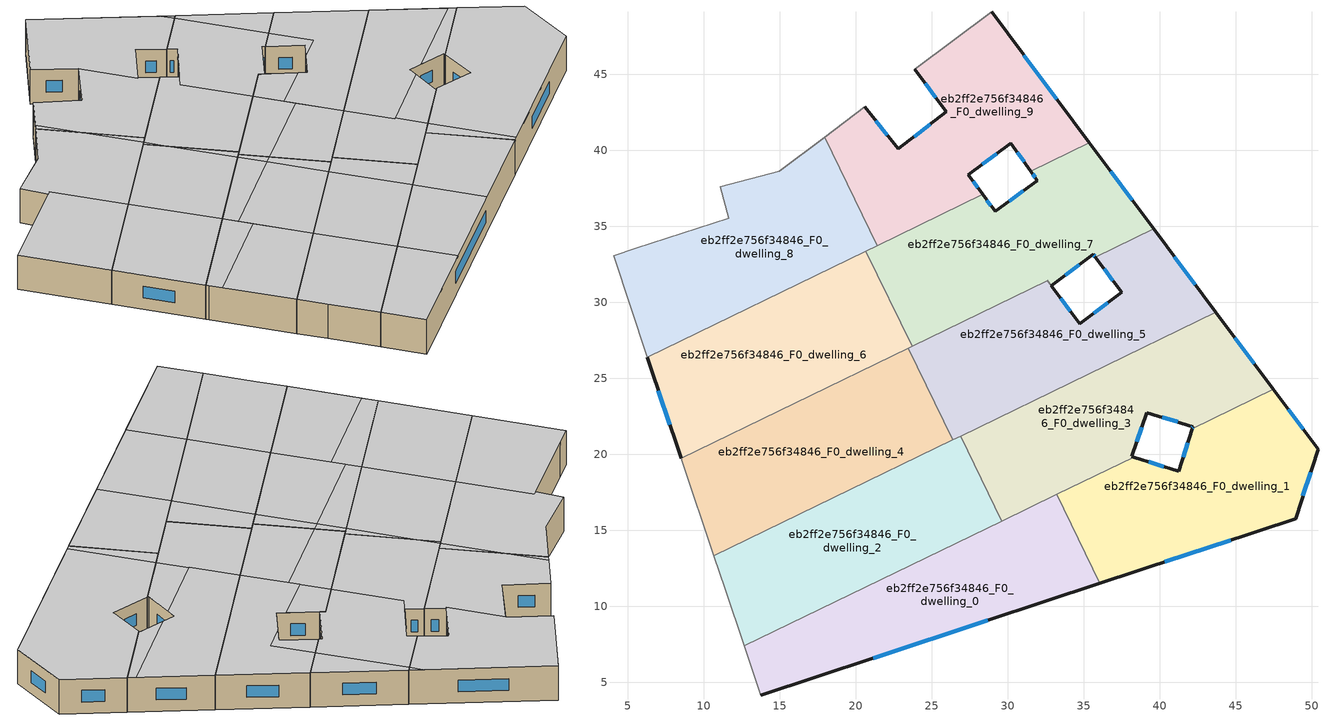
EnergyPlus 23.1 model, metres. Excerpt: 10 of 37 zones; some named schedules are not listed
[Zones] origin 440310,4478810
eb2ff2e756f34846_F0_dwelling_0
 floor ground (EU_floor_Construction): 33.23,17.38 36.07,11.53 13.75,4.17 12.67,7.4 z0
 wall outside (EU_wall_Construction): 13.75,4.17 36.07,11.53 z0:3
 wall to eb2ff2e756f34846_F0_dwelling_1 (EU_wall_Construction): 36.07,11.53 33.23,17.38 z0:3
 wall adiabatic (EU_wall_Construction): 12.67,7.4 13.75,4.17 z0:3
 wall to eb2ff2e756f34846_F0_dwelling_2 (EU_wall_Construction): 29.6,15.62 12.67,7.4 z0:3
 wall to eb2ff2e756f34846_F0_dwelling_3 (EU_wall_Construction): 33.23,17.38 29.6,15.62 z0:3
 window (EU_Window_Construction): 21.14,6.61 28.67,9.09 z0.99:2.01
 ceiling to eb2ff2e756f34846_F1_dwelling_5 (EU_floor_Construction): 36.06,11.53 33.23,17.38 27.26,14.48 29.03,9.21 z3
 ceiling to eb2ff2e756f34846_F1_dwelling_1 (EU_floor_Construction): 21.66,6.78 20.22,11.07 12.67,7.4 13.75,4.17 z3
 ceiling to eb2ff2e756f34846_F1_dwelling_3 (EU_floor_Construction): 29.03,9.21 27.26,14.48 20.22,11.07 21.66,6.78 z3
eb2ff2e756f34846_F0_dwelling_1
 floor ground (EU_floor_Construction): 47.47,24.29 50.41,20.36 48.93,15.77 36.07,11.53 33.23,17.38 38.28,19.83 41.26,18.9 42.12,21.69 z0
 wall outside (EU_wall_Construction): 42.12,21.69 41.26,18.9 38.28,19.83 / 36.07,11.53 48.93,15.77 50.41,20.36 47.47,24.29 z0:3
 wall to eb2ff2e756f34846_F0_dwelling_3 (EU_wall_Construction): 47.47,24.29 42.12,21.69 / 38.28,19.83 33.23,17.38 z0:3
 window (EU_Window_Construction): 40.27,19.21 39.26,19.52 / 41.84,20.77 41.55,19.83 / 49.43,21.66 48.44,22.99 / 49.42,17.29 49.92,18.84 / 40.33,12.94 44.66,14.37 z0.99:2.01
 ceiling to eb2ff2e756f34846_F1_dwelling_8 (EU_floor_Construction): 48.93,15.78 50.4,20.36 47.47,24.29 42.12,21.69 41.26,18.9 38.28,19.83 34.31,17.9 36.41,11.64 z3
 ceiling to eb2ff2e756f34846_F1_dwelling_5 (EU_floor_Construction): 36.41,11.64 34.31,17.9 33.23,17.38 36.06,11.53 36.32,11.61 z3
eb2ff2e756f34846_F0_dwelling_2
 floor ground (EU_floor_Construction): 26.89,21.2 29.6,15.62 12.67,7.4 11.42,11.14 10.67,13.33 z0
 wall to eb2ff2e756f34846_F0_dwelling_3 (EU_wall_Construction): 29.6,15.62 26.89,21.2 z0:3
 wall adiabatic (EU_wall_Construction): 10.67,13.33 11.42,11.14 12.67,7.4 z0:3
 wall to eb2ff2e756f34846_F0_dwelling_4 (EU_wall_Construction): 26.37,20.95 10.67,13.33 z0:3
 wall to eb2ff2e756f34846_F0_dwelling_5 (EU_wall_Construction): 26.89,21.2 26.37,20.95 z0:3
 ceiling to eb2ff2e756f34846_F1_dwelling_3 (EU_floor_Construction): 27.26,14.48 25.27,20.41 18.23,17 20.22,11.07 z3
 ceiling adiabatic (EU_roof_Construction): 20.22,11.07 18.23,17 21.82,18.74 10.67,13.33 11.42,11.14 12.67,7.4 22.44,12.14 z3
 ceiling to eb2ff2e756f34846_F1_dwelling_5 (EU_floor_Construction): 29.6,15.62 26.89,21.2 25.27,20.41 27.26,14.48 z3
eb2ff2e756f34846_F0_dwelling_3
 floor ground (EU_floor_Construction): 43.69,29.35 47.47,24.29 42.12,21.69 42.17,21.83 39.16,22.76 38.14,19.87 38.28,19.83 29.6,15.62 26.89,21.2 z0
 wall outside (EU_wall_Construction): 38.28,19.83 38.14,19.87 39.16,22.76 42.17,21.83 42.12,21.69 / 47.47,24.29 43.69,29.35 z0:3
 wall to eb2ff2e756f34846_F0_dwelling_5 (EU_wall_Construction): 43.69,29.35 26.89,21.2 z0:3
 window (EU_Window_Construction): 38.48,20.83 38.82,21.8 / 46.22,25.97 44.94,27.67 / 42.15,21.79 42.14,21.74 / 40.15,22.45 41.17,22.14 z0.99:2.01
 ceiling to eb2ff2e756f34846_F1_dwelling_7 (EU_floor_Construction): 47.09,24.8 43.69,29.35 32.22,23.79 33.43,20.21 38.91,22.05 39.16,22.76 40.13,22.46 z3
 ceiling to eb2ff2e756f34846_F1_dwelling_8 (EU_floor_Construction): 47.47,24.29 47.09,24.8 40.13,22.46 42.17,21.83 42.12,21.69 z3; 38.28,19.83 38.14,19.87 38.91,22.05 33.52,20.24 34.31,17.9 z3
 ceiling to eb2ff2e756f34846_F1_dwelling_5 (EU_floor_Construction): 34.31,17.9 33.52,20.24 33.43,20.21 32.22,23.79 26.89,21.2 29.6,15.62 z3
eb2ff2e756f34846_F0_dwelling_4
 floor ground (EU_floor_Construction): 23.44,26.99 26.37,20.95 10.67,13.33 8.59,19.51 8.51,19.75 z0
 wall to eb2ff2e756f34846_F0_dwelling_5 (EU_wall_Construction): 26.37,20.95 23.44,26.99 z0:3
 wall adiabatic (EU_wall_Construction): 8.51,19.75 8.59,19.51 10.67,13.33 z0:3
 wall to eb2ff2e756f34846_F0_dwelling_6 (EU_wall_Construction): 23.44,26.99 8.51,19.75 z0:3
 ceiling to eb2ff2e756f34846_F1_dwelling_3 (EU_floor_Construction): 25.27,20.41 23.81,24.75 16.45,22.27 18.23,17 z3
 ceiling to eb2ff2e756f34846_F1_dwelling_0 (EU_floor_Construction): 16.79,21.26 16.07,23.42 8.51,19.75 8.59,19.52 8.89,18.61 z3
 ceiling to eb2ff2e756f34846_F1_dwelling_1 (EU_floor_Construction): 18.23,17 16.79,21.26 8.89,18.61 10.67,13.33 z3
 ceiling to eb2ff2e756f34846_F1_dwelling_2 (EU_floor_Construction): 23.81,24.75 23.11,26.83 16.07,23.42 16.45,22.27 z3
 ceiling to eb2ff2e756f34846_F1_dwelling_4 (EU_floor_Construction): 24.42,24.98 23.44,26.99 23.11,26.83 23.8,24.78 z3
 ceiling to eb2ff2e756f34846_F1_dwelling_5 (EU_floor_Construction): 26.37,20.95 24.42,24.98 23.8,24.78 25.27,20.41 z3
eb2ff2e756f34846_F0_dwelling_5
 floor ground (EU_floor_Construction): 39.6,34.83 43.69,29.35 26.37,20.95 23.44,26.99 32.61,31.44 32.86,31.11 34.74,28.6 37.48,30.66 35.76,32.97 z0
 wall outside (EU_wall_Construction): 35.76,32.97 37.48,30.66 34.74,28.6 32.86,31.11 / 43.69,29.35 39.6,34.83 z0:3
 wall to eb2ff2e756f34846_F0_dwelling_7 (EU_wall_Construction): 39.6,34.83 35.76,32.97 / 32.86,31.11 32.61,31.44 23.71,27.12 z0:3
 wall to eb2ff2e756f34846_F0_dwelling_6 (EU_wall_Construction): 23.71,27.12 23.44,26.99 z0:3
 window (EU_Window_Construction): 34.12,29.43 33.49,30.27 / 36.57,29.98 35.65,29.28 / 36.33,32.21 36.91,31.43 / 42.33,31.17 40.95,33.02 z0.99:2.01
 ceiling to eb2ff2e756f34846_F1_dwelling_7 (EU_floor_Construction): 43.69,29.35 39.6,34.83 37.3,33.72 38.37,30.52 36.43,29.87 34.74,28.6 34.32,29.16 30.81,27.98 32.22,23.79 z3
 ceiling to eb2ff2e756f34846_F1_dwelling_4 (EU_floor_Construction): 31.07,27.22 30.07,30.21 23.44,26.99 24.42,24.98 z3
 ceiling to eb2ff2e756f34846_F1_dwelling_6 (EU_floor_Construction): 38.37,30.52 37.3,33.72 35.76,32.97 37.48,30.66 36.43,29.87 z3; 34.32,29.16 32.61,31.44 30.07,30.21 30.81,27.98 z3
 ceiling to eb2ff2e756f34846_F1_dwelling_5 (EU_floor_Construction): 32.22,23.79 31.07,27.22 24.42,24.98 26.37,20.95 z3
eb2ff2e756f34846_F0_dwelling_6
 floor ground (EU_floor_Construction): 20.67,33.38 23.71,27.12 8.51,19.75 6.29,26.4 z0
 wall outside (EU_wall_Construction): 6.29,26.4 8.51,19.75 z0:3
 wall to eb2ff2e756f34846_F0_dwelling_7 (EU_wall_Construction): 23.71,27.12 20.67,33.38 z0:3
 wall to eb2ff2e756f34846_F0_dwelling_8 (EU_wall_Construction): 20.67,33.38 6.29,26.4 z0:3
 window (EU_Window_Construction): 7.02,24.2 7.77,21.95 z0.99:2.01
 ceiling to eb2ff2e756f34846_F1_dwelling_0 (EU_floor_Construction): 16.07,23.42 13.83,30.06 6.29,26.4 8.51,19.75 z3
 ceiling to eb2ff2e756f34846_F1_dwelling_2 (EU_floor_Construction): 23.11,26.83 21.43,31.81 20.67,33.38 13.83,30.06 16.07,23.42 z3
 ceiling to eb2ff2e756f34846_F1_dwelling_4 (EU_floor_Construction): 23.71,27.12 21.43,31.81 23.11,26.83 z3
eb2ff2e756f34846_F0_dwelling_7
 floor ground (EU_floor_Construction): 35.36,40.51 39.6,34.83 35.76,32.97 35.62,33.16 32.86,31.11 32.61,31.44 23.71,27.12 20.67,33.38 28.34,37.1 29.16,35.99 31.95,38.01 31.51,38.64 z0
 wall outside (EU_wall_Construction): 31.51,38.64 31.95,38.01 29.16,35.99 28.34,37.1 / 39.6,34.83 35.36,40.51 / 32.86,31.11 35.62,33.16 35.76,32.97 z0:3
 wall to eb2ff2e756f34846_F0_dwelling_9 (EU_wall_Construction): 35.36,40.51 31.51,38.64 / 28.34,37.1 21.42,33.74 z0:3
 wall to eb2ff2e756f34846_F0_dwelling_8 (EU_wall_Construction): 21.42,33.74 20.67,33.38 z0:3
 window (EU_Window_Construction): 28.89,36.36 28.62,36.73 / 31.03,37.34 30.09,36.66 / 31.65,38.43 31.8,38.22 / 38.19,36.71 36.77,38.63 / 35.66,33.1 35.71,33.03 / 33.78,31.79 34.7,32.48 z0.99:2.01
 ceiling to eb2ff2e756f34846_F1_dwelling_4 (EU_floor_Construction): 30.07,30.21 28.33,35.38 31.18,37.45 29.16,35.99 28.34,37.1 20.87,33.48 21.43,31.81 23.71,27.12 z3
 ceiling to eb2ff2e756f34846_F1_dwelling_6 (EU_floor_Construction): 35.76,32.97 37.3,33.72 35.06,40.36 31.51,38.64 31.95,38.01 28.33,35.38 30.07,30.21 32.61,31.44 32.86,31.11 35.62,33.17 z3
 ceiling to eb2ff2e756f34846_F1_dwelling_2 (EU_floor_Construction): 21.43,31.81 20.87,33.48 20.67,33.38 z3
 ceiling to eb2ff2e756f34846_F1_dwelling_7 (EU_floor_Construction): 39.6,34.83 35.36,40.51 35.06,40.36 37.3,33.72 z3
eb2ff2e756f34846_F0_dwelling_8
 floor ground (EU_floor_Construction): 17.96,40.88 21.42,33.74 6.29,26.4 4.07,33.06 5.54,33.55 11.66,35.54 11.1,37.6 14.97,38.62 z0
 wall adiabatic (EU_wall_Construction): 17.96,40.88 14.97,38.62 11.1,37.6 11.66,35.54 5.54,33.55 4.07,33.06 6.29,26.4 z0:3
 wall to eb2ff2e756f34846_F0_dwelling_9 (EU_wall_Construction): 21.42,33.74 17.96,40.88 z0:3
 ceiling to eb2ff2e756f34846_F1_dwelling_2 (EU_floor_Construction): 20.87,33.48 19.36,37.99 17.96,40.88 14.97,38.62 11.1,37.6 11.66,35.54 11.96,35.64 13.83,30.06 z3
 ceiling to eb2ff2e756f34846_F1_dwelling_0 (EU_floor_Construction): 13.83,30.06 11.96,35.64 11.66,35.54 5.54,33.55 4.07,33.06 6.29,26.4 z3
 ceiling to eb2ff2e756f34846_F1_dwelling_4 (EU_floor_Construction): 21.42,33.74 19.36,37.99 20.87,33.48 z3
eb2ff2e756f34846_F0_dwelling_9
 floor ground (EU_floor_Construction): 28.94,49.11 35.36,40.51 31.51,38.64 30.2,40.48 27.4,38.39 28.34,37.1 21.42,33.74 17.96,40.88 20.59,42.86 22.78,40.09 25.95,42.54 23.89,45.35 z0
 wall outside (EU_wall_Construction): 23.89,45.35 25.95,42.54 22.78,40.09 20.59,42.86 / 35.36,40.51 28.94,49.11 / 28.34,37.1 27.4,38.39 30.2,40.48 31.51,38.64 z0:3
 wall adiabatic (EU_wall_Construction): 28.94,49.11 23.89,45.35 / 20.59,42.86 17.96,40.88 z0:3
 window (EU_Window_Construction): 24.57,44.42 25.27,43.47 / 33.23,43.36 31.07,46.26 / 30.63,39.87 31.07,39.25 / 28.33,39.08 29.27,39.79 / 28.03,37.53 27.71,37.96 / 22.06,41.01 21.32,41.95 / 24.9,41.73 23.83,40.91 z0.99:2.01
 ceiling to eb2ff2e756f34846_F1_dwelling_6 (EU_floor_Construction): 35.06,40.36 34.73,41.36 28.94,49.11 23.89,45.35 25.89,42.62 25.95,42.54 25.93,42.53 27.33,38.34 27.4,38.39 30.2,40.48 31.51,38.64 z3
 ceiling to eb2ff2e756f34846_F1_dwelling_4 (EU_floor_Construction): 28.34,37.1 27.4,38.39 27.33,38.34 25.93,42.53 22.78,40.09 20.59,42.86 18.3,41.13 19.36,37.99 21.42,33.74 z3
 ceiling to eb2ff2e756f34846_F1_dwelling_7 (EU_floor_Construction): 35.36,40.51 34.73,41.36 35.06,40.36 z3
 ceiling to eb2ff2e756f34846_F1_dwelling_2 (EU_floor_Construction): 19.36,37.99 18.3,41.13 17.96,40.88 z3
[Building]
EU S2 Campaign: North Axis=0; Terrain=City; Solar Distribution=FullExterior
[Site:Location]
Madrid: Latitude=40.5; Longitude=-3.5; Time Zone=1; Elevation=609
[SizingPeriod:WeatherFileDays]
AnnualSizingPeriod: Begin Month=1; Begin Day of Month=1; End Month=12; End Day of Month=31; Day of Week for Start Day=Monday; Use Weather File Daylight Saving Period=No; Use Weather File Rain and Snow Indicators=No
[MATERIAL]
EU_InternalMass_Material: Roughness=MediumRough; Thickness=0.1; Conductivity=1; Density=1800; Specific Heat=900; Thermal Absorptance=0.9; Solar Absorptance=0.7; Visible Absorptance=0.7
[MATERIAL:NOMASS] Roughness=MediumRough; Thermal Absorptance=0.9; Solar Absorptance=0.7; Visible Absorptance=0.7
Name | Thermal Resistance
EU_wall_NoMass | 0.609216
EU_roof_NoMass | 0.513268
EU_floor_NoMass | 0.568163
[WINDOWMATERIAL:SIMPLEGLAZINGSYSTEM]
EU_Window_SimpleGlazing: UFactor=5.50606; Solar Heat Gain Coefficient=0.85; Visible Transmittance=0.85
[CONSTRUCTION]
EU_wall_Construction: EU_wall_NoMass
EU_roof_Construction: EU_roof_NoMass
EU_floor_Construction: EU_floor_NoMass
EU_InternalMass_Construction: EU_InternalMass_Material
EU_Window_Construction: EU_Window_SimpleGlazing
[ZONE] Type=1; Multiplier=1; Ceiling Height=autocalculate; Floor Area=autocalculate; Part of Total Floor Area=Yes
Name | Volume
eb2ff2e756f34846_F0_dwelling_0 | 343.02
eb2ff2e756f34846_F0_dwelling_1 | 343.04
eb2ff2e756f34846_F0_dwelling_2 | 342.973
eb2ff2e756f34846_F0_dwelling_3 | 342.991
eb2ff2e756f34846_F0_dwelling_4; eb2ff2e756f34846_F0_dwelling_6 | 343.023
eb2ff2e756f34846_F0_dwelling_5 | 341.673
eb2ff2e756f34846_F0_dwelling_7 | 344.37
eb2ff2e756f34846_F0_dwelling_8 | 342.995
eb2ff2e756f34846_F0_dwelling_9 | 343.015
[INTERNALMASS] Construction=EU_InternalMass_Construction
Name | Zone or ZoneList | Surface Area
eb2ff2e756f34846_F0_dwelling_0_EU_InternalMass | eb2ff2e756f34846_F0_dwelling_0 | 114.34
eb2ff2e756f34846_F0_dwelling_1_EU_InternalMass | eb2ff2e756f34846_F0_dwelling_1 | 114.347
eb2ff2e756f34846_F0_dwelling_2_EU_InternalMass | eb2ff2e756f34846_F0_dwelling_2 | 114.324
eb2ff2e756f34846_F0_dwelling_3_EU_InternalMass | eb2ff2e756f34846_F0_dwelling_3 | 114.33
eb2ff2e756f34846_F0_dwelling_4_EU_InternalMass | eb2ff2e756f34846_F0_dwelling_4 | 114.341
eb2ff2e756f34846_F0_dwelling_5_EU_InternalMass | eb2ff2e756f34846_F0_dwelling_5 | 113.906
eb2ff2e756f34846_F0_dwelling_6_EU_InternalMass | eb2ff2e756f34846_F0_dwelling_6 | 114.341
eb2ff2e756f34846_F0_dwelling_7_EU_InternalMass | eb2ff2e756f34846_F0_dwelling_7 | 114.79
eb2ff2e756f34846_F0_dwelling_8_EU_InternalMass | eb2ff2e756f34846_F0_dwelling_8 | 114.332
eb2ff2e756f34846_F0_dwelling_9_EU_InternalMass | eb2ff2e756f34846_F0_dwelling_9 | 114.338
[OTHEREQUIPMENT] Fuel Type=Electricity; Design Level Calculation Method=Watts/Area; Power per Zone Floor Area=1; Fraction Latent=0; Fraction Radiant=0; Fraction Lost=0; Carbon Dioxide Generation Rate=0; EndUse Subcategory=EU_Step8_InternalGains
Name | Zone or ZoneList or Space or SpaceList | Schedule
EU_Step8_InternalGain_eb2ff2e756f34846_F0_dwelling_0_f000 | eb2ff2e756f34846_F0_dwelling_0 | EU_Step8_GainSchedule_eb2ff2e756f34846_F0_dwelling_0_f000
EU_Step8_InternalGain_eb2ff2e756f34846_F0_dwelling_1_f000 | eb2ff2e756f34846_F0_dwelling_1 | EU_Step8_GainSchedule_eb2ff2e756f34846_F0_dwelling_1_f000
EU_Step8_InternalGain_eb2ff2e756f34846_F0_dwelling_2_f000 | eb2ff2e756f34846_F0_dwelling_2 | EU_Step8_GainSchedule_eb2ff2e756f34846_F0_dwelling_2_f000
EU_Step8_InternalGain_eb2ff2e756f34846_F0_dwelling_3_f000 | eb2ff2e756f34846_F0_dwelling_3 | EU_Step8_GainSchedule_eb2ff2e756f34846_F0_dwelling_3_f000
EU_Step8_InternalGain_eb2ff2e756f34846_F0_dwelling_4_f000 | eb2ff2e756f34846_F0_dwelling_4 | EU_Step8_GainSchedule_eb2ff2e756f34846_F0_dwelling_4_f000
EU_Step8_InternalGain_eb2ff2e756f34846_F0_dwelling_5_f000 | eb2ff2e756f34846_F0_dwelling_5 | EU_Step8_GainSchedule_eb2ff2e756f34846_F0_dwelling_5_f000
EU_Step8_InternalGain_eb2ff2e756f34846_F0_dwelling_6_f000 | eb2ff2e756f34846_F0_dwelling_6 | EU_Step8_GainSchedule_eb2ff2e756f34846_F0_dwelling_6_f000
EU_Step8_InternalGain_eb2ff2e756f34846_F0_dwelling_7_f000 | eb2ff2e756f34846_F0_dwelling_7 | EU_Step8_GainSchedule_eb2ff2e756f34846_F0_dwelling_7_f000
EU_Step8_InternalGain_eb2ff2e756f34846_F0_dwelling_8_f000 | eb2ff2e756f34846_F0_dwelling_8 | EU_Step8_GainSchedule_eb2ff2e756f34846_F0_dwelling_8_f000
EU_Step8_InternalGain_eb2ff2e756f34846_F0_dwelling_9_f000 | eb2ff2e756f34846_F0_dwelling_9 | EU_Step8_GainSchedule_eb2ff2e756f34846_F0_dwelling_9_f000
[ZONEVENTILATION:DESIGNFLOWRATE] Schedule=EU_AlwaysOn; Design Flow Rate Calculation Method=AirChanges/Hour; Air Changes per Hour=0.752966; Ventilation Type=Natural; Fan Pressure Rise=0; Fan Total Efficiency=1; Constant Term Coefficient=1; Temperature Term Coefficient=0; Velocity Term Coefficient=0; Velocity Squared Term Coefficient=0; Minimum Indoor Temperature=-100; Maximum Indoor Temperature=100; Delta Temperature=-100; Minimum Outdoor Temperature=-100; Maximum Outdoor Temperature=100; Maximum Wind Speed=40
Name | Zone or ZoneList or Space or SpaceList
EU_ConstantAir_eb2ff2e756f34846_F0_dwelling_0 | eb2ff2e756f34846_F0_dwelling_0
EU_ConstantAir_eb2ff2e756f34846_F0_dwelling_1 | eb2ff2e756f34846_F0_dwelling_1
EU_ConstantAir_eb2ff2e756f34846_F0_dwelling_2 | eb2ff2e756f34846_F0_dwelling_2
EU_ConstantAir_eb2ff2e756f34846_F0_dwelling_3 | eb2ff2e756f34846_F0_dwelling_3
EU_ConstantAir_eb2ff2e756f34846_F0_dwelling_4 | eb2ff2e756f34846_F0_dwelling_4
EU_ConstantAir_eb2ff2e756f34846_F0_dwelling_5 | eb2ff2e756f34846_F0_dwelling_5
EU_ConstantAir_eb2ff2e756f34846_F0_dwelling_6 | eb2ff2e756f34846_F0_dwelling_6
EU_ConstantAir_eb2ff2e756f34846_F0_dwelling_7 | eb2ff2e756f34846_F0_dwelling_7
EU_ConstantAir_eb2ff2e756f34846_F0_dwelling_8 | eb2ff2e756f34846_F0_dwelling_8
EU_ConstantAir_eb2ff2e756f34846_F0_dwelling_9 | eb2ff2e756f34846_F0_dwelling_9
[HVACTEMPLATE:THERMOSTAT] Constant Heating Setpoint=20; Constant Cooling Setpoint=50
EU_HeatOnly_eb2ff2e756f34846_F0_dwelling_0; EU_HeatOnly_eb2ff2e756f34846_F0_dwelling_1; EU_HeatOnly_eb2ff2e756f34846_F0_dwelling_2; EU_HeatOnly_eb2ff2e756f34846_F0_dwelling_3; EU_HeatOnly_eb2ff2e756f34846_F0_dwelling_4; EU_HeatOnly_eb2ff2e756f34846_F0_dwelling_5; EU_HeatOnly_eb2ff2e756f34846_F0_dwelling_6; EU_HeatOnly_eb2ff2e756f34846_F0_dwelling_7; EU_HeatOnly_eb2ff2e756f34846_F0_dwelling_8; EU_HeatOnly_eb2ff2e756f34846_F0_dwelling_9; EU_HeatOnly_eb2ff2e756f34846_F1_dwelling_0; EU_HeatOnly_eb2ff2e756f34846_F1_dwelling_1; EU_HeatOnly_eb2ff2e756f34846_F1_dwelling_2; EU_HeatOnly_eb2ff2e756f34846_F1_dwelling_3; EU_HeatOnly_eb2ff2e756f34846_F1_dwelling_4; EU_HeatOnly_eb2ff2e756f34846_F1_dwelling_5; EU_HeatOnly_eb2ff2e756f34846_F1_dwelling_6; EU_HeatOnly_eb2ff2e756f34846_F1_dwelling_7; EU_HeatOnly_eb2ff2e756f34846_F1_dwelling_8; EU_HeatOnly_eb2ff2e756f34846_F2_dwelling_0; EU_HeatOnly_eb2ff2e756f34846_F2_dwelling_1; EU_HeatOnly_eb2ff2e756f34846_F2_dwelling_2; EU_HeatOnly_eb2ff2e756f34846_F2_dwelling_3; EU_HeatOnly_eb2ff2e756f34846_F2_dwelling_4; EU_HeatOnly_eb2ff2e756f34846_F2_dwelling_5; EU_HeatOnly_eb2ff2e756f34846_F2_dwelling_6; EU_HeatOnly_eb2ff2e756f34846_F2_dwelling_7; EU_HeatOnly_eb2ff2e756f34846_F2_dwelling_8; EU_HeatOnly_eb2ff2e756f34846_F3_dwelling_0; EU_HeatOnly_eb2ff2e756f34846_F3_dwelling_1; EU_HeatOnly_eb2ff2e756f34846_F3_dwelling_2; EU_HeatOnly_eb2ff2e756f34846_F3_dwelling_3; EU_HeatOnly_eb2ff2e756f34846_F3_dwelling_4; EU_HeatOnly_eb2ff2e756f34846_F3_dwelling_5; EU_HeatOnly_eb2ff2e756f34846_F3_dwelling_6; EU_HeatOnly_eb2ff2e756f34846_F3_dwelling_7; EU_HeatOnly_eb2ff2e756f34846_F3_dwelling_8
